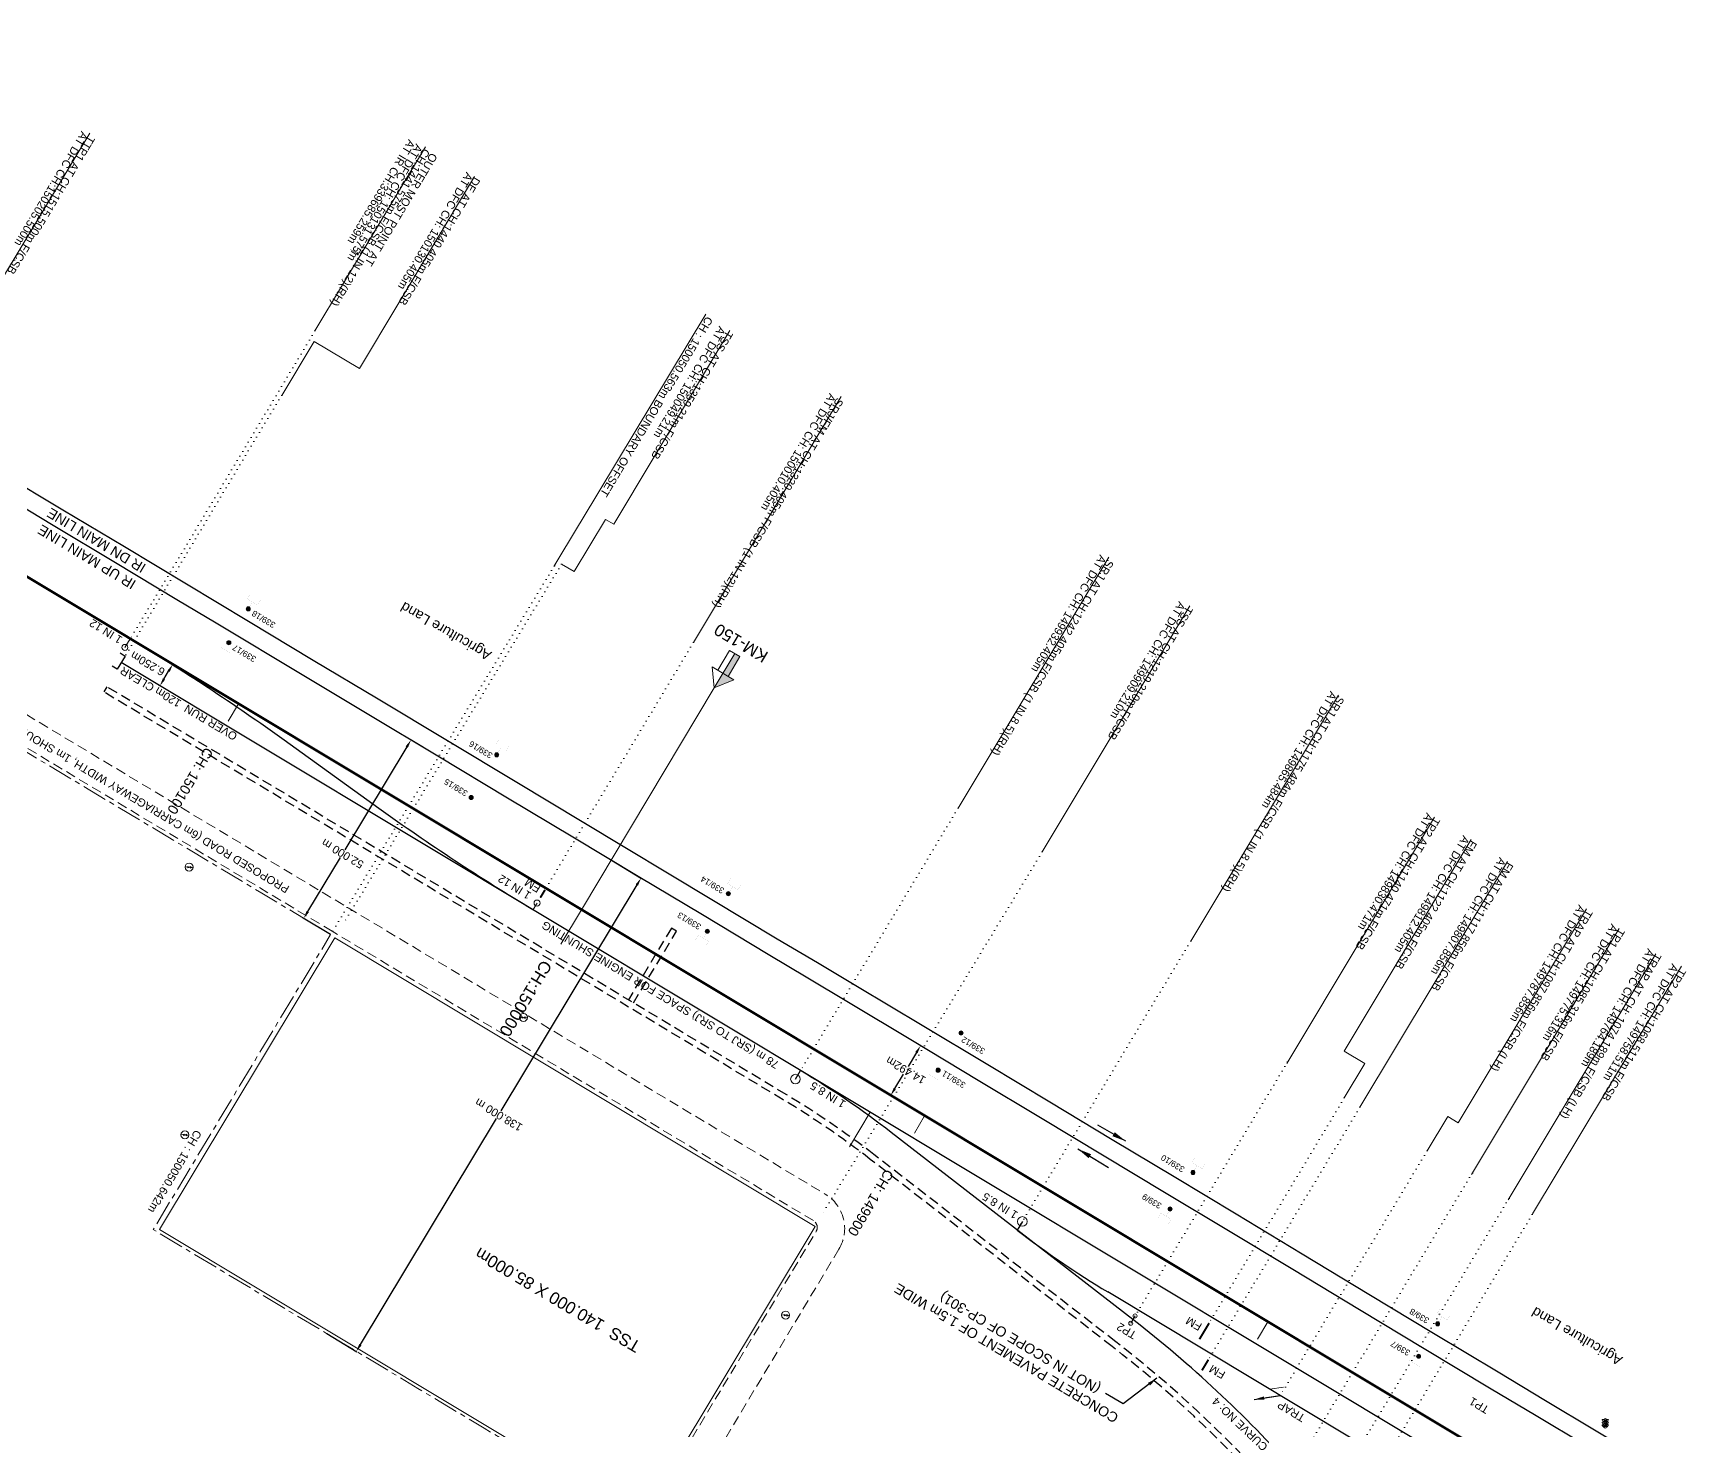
# Model space of a CAD drawing. Header units: metres. Extents: x 592467 to 614288, y 3398001 to 3402649.
# Drawn here: x 611530.8 to 611944.8, y 3401130.7 to 3401480 of the extents above; entities that cross this region are included whole.
import ezdxf
from ezdxf.enums import TextEntityAlignment as Align

# ---------------------------------------------------------------- set-up
doc = ezdxf.new("R2010")
doc.units = ezdxf.units.M
doc.header["$MEASUREMENT"] = 0
for name, pattern in [('CENTER', [2, 1.25, -0.25, 0.25, -0.25]), ('DASHED', [0.75, 0.5, -0.25]), ('DOT', [0.25, 0, -0.25])]:
    doc.linetypes.add(name, pattern=pattern)
doc.layers.get('0').update_dxf_attribs({"lineweight": 0})
doc.layers.get('Defpoints').update_dxf_attribs({"lineweight": 0})
for name, color, linetype, lineweight in [('Bounary Dim', 10, 'Continuous', 13), ('Cardinal_Leader', 10, 'Continuous', 0), ('DFCC BOUNDARY', 6, 'CENTER', 0), ('Electric Pole', 7, 'Continuous', 13), ('Existing IR Track', 143, 'Continuous', 0), ('flow direction', 7, 'Continuous', 0), ("NEW CHAWAPAIL STN. SRJ's", 10, 'Continuous', 0), ("NEW KHANNA CROSSING STN. SRJ's", 10, 'Continuous', 0), ('OHE MAST', 7, 'Continuous', 0), ('OHE MAST TEXT', 7, 'Continuous', 0), ('Proposed Chainage', 10, 'Continuous', 0), ('Proposed Curve_Details', 10, 'Continuous', 0), ('PROPOSED DFCC TRACK', 1, 'Continuous', 0), ('PROPOSED DRAIN CUM RETAINING WALL', 144, 'Continuous', 30), ('PROPOSED FEATURES', 1, 'Continuous', 0), ('PROPOSED GRADES IN PLAN', 10, 'Continuous', 0), ('Proposed TPTC Chainages', 10, 'Continuous', 0), ('Side Details', 7, 'Continuous', 13), ('Sign Board', 7, 'Continuous', 13)]:
    doc.layers.add(name, color=color, linetype=linetype, lineweight=lineweight)
doc.layers.add('IR PROPOSALS', color=190, linetype='Continuous')
doc.layers.add('NEW KHANNA LOOP LINES', color=1, linetype='Continuous')
doc.styles.add('ARIAL', font='arial.ttf')
doc.styles.get("Standard").update_dxf_attribs({"font": 'arial.ttf'})
doc.styles.add('Style-Arial', font='arial.ttf')
doc.dimstyles.new('DIM', dxfattribs={"dimtxt": 2.5, "dimasz": 2.5, "dimexe": 0.18, "dimexo": 0.0625, "dimgap": 0.09, "dimtad": 0, "dimtih": 1, "dimtoh": 1, "dimdec": 3, "dimzin": 0, "dimdsep": 46, "dimtxsty": 'Standard', "dimcen": 0.09, "dimaunit": 1, "dimadec": 5, "dimazin": 0, "dimtfac": 1, "dimtdec": 3, "dimtofl": 0, "dimtmove": 0, "dimatfit": 3, "dimfxl": 1, "dimtolj": 1, "dimtzin": 0, "dimarcsym": 0})
doc.dimstyles.new('ISO-25', dxfattribs={"dimtxt": 2.5, "dimasz": 2.5, "dimexe": 1.25, "dimexo": 0.625, "dimtad": 1, "dimtxsty": 'Standard', "dimcen": 2.5, "dimadec": 0, "dimazin": 0, "dimtfac": 1, "dimtmove": 0, "dimatfit": 3, "dimfxl": 1, "dimarcsym": 0})
doc.dimstyles.get("Standard").update_dxf_attribs({"dimtxt": 8, "dimasz": 0.18, "dimexe": 0.18, "dimexo": 0.0625, "dimgap": 0.09, "dimtad": 0, "dimtih": 1, "dimtoh": 1, "dimdec": 3, "dimzin": 0, "dimdsep": 46, "dimtxsty": 'Standard', "dimcen": 0.09, "dimadec": 0, "dimazin": 0, "dimtfac": 1, "dimtdec": 3, "dimtofl": 0, "dimtmove": 0, "dimatfit": 3, "dimfxl": 1, "dimtolj": 1, "dimtzin": 0, "dimarcsym": 0})

# ---------------------------------------------------------------- blocks, each defined once
blk = doc.blocks.new('*D297')
at = {"layer": 'Bounary Dim', "color": 0, "lineweight": -2, "transparency": 16777216}
for p, q in [((611752.52, 3401226.97), (611752.42, 3401227.03)), ((611751.54, 3401225.23), (611749.46, 3401221.76)), ((611746.14, 3401216.23), (611748.32, 3401219.86)), ((611745.06, 3401214.55), (611744.96, 3401214.61))]:
    blk.add_line(p, q, dxfattribs=at)
at = {"layer": 'Bounary Dim', "color": 0, "lineweight": 13, "transparency": 16777216}
for points in [[(611751.26, 3401225.4), (611751.83, 3401225.06), (611752.57, 3401226.94)], [(611745.86, 3401216.4), (611746.43, 3401216.06), (611745.11, 3401214.52)]]:
    blk.add_solid(points, dxfattribs=at)
at = {"layer": 'Defpoints', "color": 0, "lineweight": 13, "transparency": 16777216}
for p in [(611752.57, 3401226.94), (611752.57, 3401226.94), (611745.11, 3401214.52)]:
    blk.add_point(p, dxfattribs=at)
at = {"layer": 'Bounary Dim', "color": 0, "transparency": 16777216, "insert": (611748.89, 3401220.81), "char_height": 2, "attachment_point": 5, "rotation": 150}
blk.add_mtext('\\A1;14.492m', dxfattribs=at)
blk = doc.blocks.new('*D325')
at = {"layer": 'Bounary Dim', "color": 0, "lineweight": -2, "transparency": 16777216}
for p, q in [((611565.67, 3401322.25), (611565.57, 3401322.31)), ((611563.53, 3401318.57), (611564.69, 3401320.5)), ((611562.45, 3401316.89), (611562.35, 3401316.95))]:
    blk.add_line(p, q, dxfattribs=at)
at = {"layer": 'Bounary Dim', "color": 0, "lineweight": 13, "transparency": 16777216}
for points in [[(611564.41, 3401320.67), (611564.98, 3401320.33), (611565.72, 3401322.22)], [(611563.25, 3401318.74), (611563.82, 3401318.4), (611562.51, 3401316.86)]]:
    blk.add_solid(points, dxfattribs=at)
at = {"layer": 'Defpoints', "color": 0, "lineweight": 13, "transparency": 16777216}
for p in [(611565.72, 3401322.22), (611565.72, 3401322.22), (611562.51, 3401316.86)]:
    blk.add_point(p, dxfattribs=at)
at = {"layer": 'Bounary Dim', "color": 0, "transparency": 16777216, "insert": (611559.48, 3401322.42), "char_height": 2, "attachment_point": 5, "rotation": 150}
blk.add_mtext('\\A1;6.250m', dxfattribs=at)
blk = doc.blocks.new('EP')
at = {"extrusion": (0, 0, -1)}
blk.add_hatch(color=8, dxfattribs=at).paths.add_polyline_path([(-0.31, -0.24), (-0.94, -0.01), (-0.41, -0.1), (-0.43, 0.15), (0.21, -0.05), (0.21, 0.16), (0.93, -0.01), (0.31, 0.07), (0.31, -0.19), (-0.31, 0)])
at = {"color": 8}
for p, q in [((-0.93, -0.01), (-0.21, 0.16)), ((-0.31, 0.07), (-0.93, -0.01)), ((-0.31, -0.19), (-0.31, 0.07)), ((0.31, 0), (-0.31, -0.19)), ((-0.21, 0.16), (-0.21, -0.05)), ((-0.21, -0.05), (0.43, 0.15)), ((0.31, -0.24), (0.31, 0)), ((0.43, 0.15), (0.41, -0.1)), ((0.94, -0.01), (0.31, -0.24)), ((0.41, -0.1), (0.94, -0.01))]:
    blk.add_line(p, q, dxfattribs=at)
blk.add_circle((0, 0), 1, dxfattribs=at)
blk = doc.blocks.new('SIG')
for color, points in [(1, [(-0.22, 0.42, 0.180295), (-0.01, 0.33, -0.00255), (0.01, 0.33, -0.00255), (0.02, 0.33, 0.180295), (0.23, 0.42, -0.002654), (0.25, 0.44, 0.184495), (0.33, 0.65, 1.000001), (-0.32, 0.65, 0.184495), (-0.24, 0.44, -0.002654)]), (2, [(0.23, -0.23, -0.002654), (0.25, -0.21, 0.184495), (0.33, 0.01, 1.000001), (-0.32, 0.01, 0.184495), (-0.24, -0.21, -0.002654), (-0.22, -0.23, 0.180295), (-0.01, -0.32, -0.00255), (0.01, -0.32, -0.00255), (0.02, -0.32, 0.180295)]), (3, [(0.23, -0.88, -0.002654), (0.25, -0.86, 0.184495), (0.33, -0.64, 1.000001), (-0.32, -0.64, 0.184495), (-0.24, -0.86, -0.002654), (-0.22, -0.88, 0.395599)])]:
    blk.add_hatch(color=color).paths.add_polyline_path(points)
for p, q in [((-0.31, 0.98), (-0.32, -0.9)), ((0.33, -0.9), (0.32, 0.98))]:
    blk.add_line(p, q)
at = {"flags": 128}
for points in [[(-0.31, 0.98), (-0.81, 0.98, 0.198758), (-0.42, 0.41, 0.003814), (-0.31, 0.39)], [(-0.31, 0.33), (-0.81, 0.33, 0.198758), (-0.42, -0.23, 0.003727), (-0.32, -0.26)], [(0.32, 0.98), (0.82, 0.98, -0.198758), (0.44, 0.41, -0.003814), (0.32, 0.39)], [(0.32, 0.33), (0.82, 0.33, -0.198758), (0.44, -0.23, -0.003727), (0.33, -0.26)], [(-0.32, -0.32), (-0.81, -0.32, 0.198758), (-0.42, -0.88, 0.003639), (-0.32, -0.9)], [(0.33, -0.32), (0.82, -0.32, -0.198758), (0.44, -0.88, -0.003639), (0.33, -0.9)]]:
    blk.add_lwpolyline(points, format="xyb", dxfattribs=at)
for centre, radius, start, end in [((0.01, 0.91), 0.324, 12.4049, 167.5951), ((0.01, 0.81), 0.357, 27.7578, 152.2422), ((0.01, -0.9), 0.324, 181.4572, 358.5428)]:
    blk.add_arc(centre, radius, start, end)
blk = doc.blocks.new('OHE MAST')
at = {"layer": 'OHE MAST'}
h = blk.add_hatch(color=256, dxfattribs=at)
edge = h.paths.add_edge_path()
edge.add_arc((0, 0), 0.514, 0, 360)
at = {"layer": 'OHE MAST', "lineweight": 13, "const_width": 0.01, "flags": 128}
for points in [[(1.5, 3.5), (1.5, 2), (-1.5, 2), (-1.5, 3.5)], [(0, 2), (0, 0)]]:
    blk.add_lwpolyline(points, dxfattribs=at)
at = {"layer": 'OHE MAST'}
blk.add_circle((0, 0), 0.514, dxfattribs=at)
blk = doc.blocks.new('KM POST PLAN')
at = {"extrusion": (0, 0, -1)}
h = blk.add_hatch(color=256, dxfattribs=at)
h.paths.add_polyline_path([(0, -20), (0, -8.47), (3, -8.47), (3, -20)])
h.paths.add_polyline_path([(0, -8.47), (0, 0), (6.25, -8.47), (3, -8.47)], flags=16)
at = {"flags": 128}
for points in [[(0, 0), (-6.25, -8.47), (6.25, -8.47)], [(0, 0), (0, -20)], [(0, 0), (6.25, -8.47)], [(3, -8.47), (3, -20), (-3, -20), (-3, -8.47)]]:
    blk.add_lwpolyline(points, dxfattribs=at)
at = {"style": 'Style-Arial'}
blk.add_attdef('KM-POST', text='', height=6, dxfattribs=at).set_placement((0, -26, -263.95), align=Align.MIDDLE_CENTER)
blk = doc.blocks.new('*D342')
at = {"layer": 'Defpoints', "color": 0, "linetype": 'ByBlock', "lineweight": 13, "ltscale": 5, "transparency": 16777216}
for p in [(611625.25, 3401303.32), (611631.98, 3401299.27), (611605.18, 3401254.71)]:
    blk.add_point(p, dxfattribs=at)
at = {"layer": 'DFCC BOUNDARY', "color": 0, "linetype": 'ByBlock', "lineweight": -2, "ltscale": 5, "transparency": 16777216}
for p, q in [((611624.22, 3401301.61), (611608.75, 3401275.89)), ((611631.93, 3401299.31), (611625.09, 3401303.42)), ((611599.48, 3401260.48), (611607.61, 3401273.99)), ((611605.13, 3401254.74), (611598.29, 3401258.85))]:
    blk.add_line(p, q, dxfattribs=at)
at = {"layer": 'DFCC BOUNDARY', "color": 0, "linetype": 'ByBlock', "lineweight": 13, "ltscale": 5, "transparency": 16777216}
for points in [[(611623.93, 3401301.78), (611624.5, 3401301.44), (611625.25, 3401303.32)], [(611599.19, 3401260.65), (611599.76, 3401260.3), (611598.45, 3401258.76)]]:
    blk.add_solid(points, dxfattribs=at)
at = {"layer": 'DFCC BOUNDARY', "color": 0, "linetype": 'ByBlock', "ltscale": 5, "transparency": 16777216, "insert": (611608.18, 3401274.94), "char_height": 2, "attachment_point": 5, "rotation": 149}
blk.add_mtext('\\A1;52.000 m', dxfattribs=at)
blk = doc.blocks.new('*D343')
at = {"layer": 'Defpoints', "color": 0, "linetype": 'ByBlock', "lineweight": 13, "ltscale": 5}
for p in [(611675.28, 3401273.3), (611682.73, 3401268.82), (611604.16, 3401155.04)]:
    blk.add_point(p, dxfattribs=at)
at = {"layer": 'DFCC BOUNDARY', "color": 0, "linetype": 'ByBlock', "lineweight": -2, "ltscale": 5, "transparency": 16777216}
for p, q in [((611675.34, 3401273.27), (611682.88, 3401268.73)), ((611681.7, 3401267.11), (611647.74, 3401210.65)), ((611612.63, 3401152.28), (611646.59, 3401208.74)), ((611604.21, 3401155.01), (611611.76, 3401150.47))]:
    blk.add_line(p, q, dxfattribs=at)
at = {"layer": 'DFCC BOUNDARY', "color": 0, "linetype": 'ByBlock', "lineweight": 13, "ltscale": 5, "transparency": 16777216}
for points in [[(611681.41, 3401267.28), (611681.98, 3401266.94), (611682.73, 3401268.82)], [(611612.35, 3401152.45), (611612.92, 3401152.1), (611611.6, 3401150.56)]]:
    blk.add_solid(points, dxfattribs=at)
at = {"layer": 'DFCC BOUNDARY', "color": 0, "linetype": 'ByBlock', "ltscale": 5, "transparency": 16777216, "insert": (611647.17, 3401209.69), "char_height": 2, "attachment_point": 5, "rotation": 149}
blk.add_mtext('\\A1;138.000 m', dxfattribs=at)
blk = doc.blocks.new('TRAP')
at = {"linetype": 'Continuous', "lineweight": 13, "flags": 128}
for points in [[(-1.29, 0.77), (-0.15, -2.47)], [(1.29, -0.77), (0.15, 2.47)]]:
    blk.add_lwpolyline(points, dxfattribs=at)

msp = doc.modelspace()

# ---------------------------------------------------------------- linework, layer by layer
at = {"color": 6, "lineweight": 13}
msp.add_line((611739.9863, 3401210.3046), (611734.7965, 3401201.6602), dxfattribs=at)
at = {"layer": 'Bounary Dim', "color": 1}
for p, q in [((611562.4296, 3401181.0207), (611606.2391, 3401253.8612)), ((611726.2686, 3401181.7993), (611606.2392, 3401253.8611)), ((611682.4592, 3401108.9588), (611562.4296, 3401181.0207)), ((611682.4592, 3401108.9588), (611726.2686, 3401181.7993))]:
    msp.add_line(p, q, dxfattribs=at)
at = {"layer": 'Bounary Dim', "lineweight": 60, "flags": 128}
msp.add_lwpolyline([(613958.1459, 3399885.8837), (611491.7053, 3401366.6543)], dxfattribs=at)
at = {"layer": 'Cardinal_Leader', "color": 190, "linetype": 'Continuous', "lineweight": 13}
msp.add_line((611806.1655, 3401159.4299), (611805.105, 3401157.593), dxfattribs=at)
for centre in [(611805.105, 3401157.593), (611806.1655, 3401159.4299)]:
    msp.add_circle(centre, 0.5, dxfattribs=at)
at = {"layer": 'DFCC BOUNDARY', "lineweight": 20, "ltscale": 5, "flags": 128}
msp.add_lwpolyline([(614041.5691, 3399808.0569), (614024.8946, 3399818.0451), (614015.7799, 3399823.4801), (613999.6668, 3399833.1472), (613984.2678, 3399842.3864), (613970.3399, 3399850.7392), (613956.28, 3399859.171), (613935.3694, 3399871.6997), (613914.0452, 3399884.4761), (613893.0192, 3399897.0501), (613871.8449, 3399909.7128), (613852.9598, 3399921.0218), (613833.556, 3399932.6415), (613813.9647, 3399944.3899), (613794.3788, 3399956.135), (613785.1827, 3399961.7215), (613766.9214, 3399972.6596), (613749.4195, 3399983.1428), (613728.9884, 3399995.4118), (613708.8827, 3400007.4858), (613694.3209, 3400016.4815), (613683.438, 3400022.9821), (613672.6694, 3400029.4145), (613655.9148, 3400039.4557), (613639.4636, 3400049.3149), (613623.1362, 3400059.0655), (613588.5555, 3400079.7543), (613570.3464, 3400090.6659), (613554.0406, 3400100.4359), (613537.9106, 3400110.1005), (613520.0636, 3400120.785), (613502.2625, 3400131.4419), (613494.8716, 3400135.8611), (613466.5822, 3400152.7759), (613449.3813, 3400163.1052), (613431.0466, 3400174.1154), (613415.8091, 3400183.244), (613399.1734, 3400193.2103), (613383.5507, 3400202.5609), (613368.0053, 3400211.8654), (613352.5934, 3400221.0969), (613321.617, 3400239.6514), (613288.0469, 3400259.7596), (613270.2946, 3400270.393), (613254.1066, 3400280.089), (613238.1295, 3400289.6587), (613220.6946, 3400300.1098), (613210.4076, 3400306.2763), (613210.9259, 3400307.1316), (613203.8422, 3400311.378), (613186.2102, 3400318.9888), (613155.1926, 3400337.6881), (613137.3264, 3400348.5159), (613123.1418, 3400357.4299), (613105.704, 3400368.3883), (613086.8393, 3400380.2435), (613072.3406, 3400389.2714), (613055.8254, 3400400.104), (613038.8743, 3400410.2624), (613026.0988, 3400414.4165), (613004.7908, 3400427.2079), (612988.0081, 3400437.2869), (612971.3835, 3400447.2493), (612958.5974, 3400454.9449), (612945.9381, 3400462.5143), (612929.2164, 3400472.5718), (612912.6216, 3400482.5165), (612902.7099, 3400488.4647), (612893.0147, 3400494.2995), (612875.0057, 3400505.0999), (612865.0899, 3400511.4414), (612841.5948, 3400525.9252), (612830.0651, 3400532.7028), (612779.4796, 3400452.2186), (612773.9701, 3400455.5252), (612761.8932, 3400462.7733), (612747.9498, 3400471.1418), (612731.5019, 3400481.0133), (612715.5245, 3400490.6024), (612697.5875, 3400501.4772), (612679.2885, 3400512.2621), (612663.9096, 3400521.4727), (612649.2767, 3400530.2632), (612633.5761, 3400539.6862), (612617.7078, 3400549.309), (612600.7881, 3400559.4637), (612583.9185, 3400569.5883), (612567.431, 3400579.4836), (612552.0072, 3400588.7405), (612535.1641, 3400598.8492), (612518.2418, 3400609.0054), (612501.1244, 3400619.2788), (612487.8954, 3400627.2184), (612467.8407, 3400639.2457), (612448.7592, 3400650.7068), (612432.9012, 3400660.2242), (612414.6558, 3400671.1746), (612397.7772, 3400681.3046), (612383.2243, 3400690.0388), (612378.1953, 3400693.057), (612346.1557, 3400712.2862), (612330.8218, 3400721.4892), (612315.6708, 3400730.5824), (612298.1544, 3400740.0639), (612282.015, 3400749.6299), (612264.387, 3400760.0783), (612247.3663, 3400770.1667), (612227.7762, 3400781.7781), (612208.2413, 3400792.3151), (612191.4432, 3400803.3132), (612174.6771, 3400813.2508), (612157.5822, 3400822.6823), (612142.0972, 3400832.5613), (612125.0532, 3400842.6636), (612107.6902, 3400852.9549), (612088.8382, 3400863.9013), (612070.6441, 3400874.8344), (612054.2742, 3400884.6936), (612038.4001, 3400894.2542), (612021.4289, 3400904.3691), (612003.7582, 3400914.901), (611987.1221, 3400924.9648), (611971.1468, 3400934.6289), (611954.7697, 3400944.4222), (611937.9127, 3400954.5025), (611922.6068, 3400963.7236), (611907.8037, 3400972.6418), (611892.7602, 3400981.6468), (611877.6876, 3400990.6692), (611862.1214, 3401000.0476), (611847.6422, 3401008.7711), (611835.6161, 3401015.9539), (611823.7539, 3401023.0384), (611807.2378, 3401032.978), (611790.9759, 3401042.7646), (611774.2607, 3401052.856), (611757.8836, 3401062.7432), (611742.4536, 3401072.0167), (611727.3475, 3401081.0955), (611711.4069, 3401090.6799), (611695.8881, 3401100.0106), (611679.5475, 3401109.8232), (611663.6992, 3401119.3333), (611653.6284, 3401125.3547), (611643.529, 3401131.3933), (611626.9857, 3401141.336), (611611.0368, 3401150.9215), (611594.7626, 3401160.6656), (611578.3725, 3401170.4792), (611560.8544, 3401181.0153), (611605.1795, 3401254.7126), (611605.1793, 3401254.7127), (611587.9728, 3401265.0616), (611571.747, 3401274.7868), (611549.8857, 3401287.8868), (611540.0137, 3401293.8124), (611524.671, 3401303.0218), (611509.1876, 3401312.2845), (611493.9735, 3401321.386), (611477.4397, 3401331.3464), (611461.2473, 3401341.1011), (611444.6578, 3401351.0735), (611428.129, 3401361.0095), (611411.1671, 3401371.1714), (611394.2008, 3401381.3359), (611377.9093, 3401391.1332), (611361.8998, 3401400.7609), (611345.3726, 3401410.7086), (611329.2809, 3401420.3941), (611314.2811, 3401429.3997), (611265.4291, 3401454.6678), (611276.9146, 3401476.8733), (611278.5099, 3401479.9575)], dxfattribs=at)
at = {"layer": 'Existing IR Track', "color": 0, "lineweight": 30, "flags": 128}
for points in [[(611935.6943, 3401122.0698), (611920.9525, 3401130.9207), (611908.7327, 3401138.2409), (611896.9063, 3401145.3362), (611880.7615, 3401155.0489), (611864.5614, 3401164.7949), (611847.97, 3401174.8579), (611831.4214, 3401184.895), (611815.9368, 3401194.179), (611800.4914, 3401203.4396), (611784.9115, 3401212.8211), (611769.3855, 3401222.1701), (611752.9696, 3401231.9848), (611736.8375, 3401241.6227), (611726.8091, 3401247.6167), (611716.7817, 3401253.6102), (611700.4329, 3401263.4362), (611668.0254, 3401282.903), (611651.6929, 3401292.7077), (611634.362, 3401303.1288), (611617.0844, 3401313.5179), (611600.8489, 3401323.224), (611584.6603, 3401332.9022), (611569.1482, 3401342.2363), (611553.6344, 3401351.5715), (611538.2834, 3401360.7899), (611523.0301, 3401369.9496)], [(611918.6317, 3401127.112), (611906.3782, 3401134.4306), (611894.7127, 3401141.3976), (611878.3957, 3401151.2173), (611862.2169, 3401160.9541), (611845.5841, 3401170.9956), (611829.0891, 3401180.954), (611813.5411, 3401190.2984), (611798.435, 3401199.3772), (611782.5168, 3401208.9482), (611766.9979, 3401218.279), (611750.5914, 3401228.1311), (611734.6118, 3401237.7201), (611724.4462, 3401243.7981), (611714.4826, 3401249.7555), (611698.0744, 3401259.617), (611682.0267, 3401269.2619), (611665.654, 3401279.065), (611649.3812, 3401288.8083), (611631.9804, 3401299.2739), (611614.7399, 3401309.6432), (611598.4801, 3401319.3888), (611576.6143, 3401332.4915), (611566.7756, 3401338.3972), (611551.3998, 3401347.6265), (611535.8833, 3401356.9089), (611520.738, 3401365.9693)]]:
    msp.add_lwpolyline(points, dxfattribs=at)
at = {"layer": 'IR PROPOSALS', "lineweight": 30}
msp.add_line((612730.552, 3400606.3577), (611799.3492, 3401165.4215), dxfattribs=at)
at = {"layer": 'IR PROPOSALS', "linetype": 'Continuous', "lineweight": 30, "flags": 128}
for points in [[(611721.3145, 3401218.5986), (611722.6013, 3401220.742)], [(611778.0159, 3401183.0306), (611776.7291, 3401180.8872)]]:
    msp.add_lwpolyline(points, dxfattribs=at)
at = {"layer": 'IR PROPOSALS', "lineweight": 30}
msp.add_lwpolyline([(611851.5702, 3401114.5942), (611845.9098, 3401120.942, 0.04599484), (611805.6352, 3401158.5115), (611745.2272, 3401205.2723, 0.02952039), (611722.6013, 3401220.742)], format="xyb", dxfattribs=at)
at = {"layer": 'IR PROPOSALS', "color": 1, "linetype": 'Continuous', "lineweight": 30, "const_width": 0.5, "flags": 128}
msp.add_lwpolyline([(611824.67, 3401157.6194), (611822.26, 3401153.6051)], dxfattribs=at)
at = {"layer": 'IR PROPOSALS', "linetype": 'Continuous', "lineweight": 30, "const_width": 0.5, "flags": 128}
msp.add_lwpolyline([(611824.4931, 3401148.4872), (611822.9, 3401145.8336)], dxfattribs=at)
at = {"layer": 'IR PROPOSALS', "linetype": 'Continuous', "lineweight": 13}
for centre in [(611721.3145, 3401218.5986), (611778.0159, 3401183.0306)]:
    msp.add_circle(centre, 1.2, dxfattribs=at)
at = {"layer": 'IR PROPOSALS', "lineweight": 30}
msp.add_arc((611918.8997, 3401364.5505), 232.26, 232.257155, 239.020766, dxfattribs=at)
at = {"layer": "NEW CHAWAPAIL STN. SRJ's", "linetype": 'DOT', "lineweight": 18, "ltscale": 5, "flags": 128}
for points in [[(611601.2482, 3401405.5535), (611555.1083, 3401328.5892)], [(611592.9466, 3401389.4528), (611552.8452, 3401322.658)], [(611592.9466, 3401389.4528), (611552.8452, 3401322.658)], [(611662.9037, 3401347.2861), (611608.3911, 3401257.4454)], [(611695.8291, 3401327.6856), (611657.1387, 3401263.2411)], [(611782.9691, 3401275.3695), (611728.31, 3401185.3208)]]:
    msp.add_lwpolyline(points, dxfattribs=at)
at = {"layer": "NEW CHAWAPAIL STN. SRJ's", "color": 6, "linetype": 'DOT', "lineweight": 18, "ltscale": 5, "flags": 128}
msp.add_lwpolyline([(611661.0929, 3401346.8652), (611605.1793, 3401254.7127)], dxfattribs=at)
at = {"layer": "NEW CHAWAPAIL STN. SRJ's", "color": 190, "linetype": 'DOT', "lineweight": 18, "ltscale": 5, "flags": 128}
for points in [[(611761.9622, 3401286.3034), (611722.6039, 3401220.7404)], [(611820.0777, 3401253.0907), (611776.7291, 3401180.8872)], [(611844.2848, 3401222.886), (611805.6353, 3401158.5114)], [(611862.3599, 3401211.5599), (611824.4931, 3401148.4872)], [(611879.166, 3401200.6975), (611842.4516, 3401139.5442)], [(611890.4537, 3401195.1344), (611845.9098, 3401120.942)], [(611899.6317, 3401188.805), (611853.6886, 3401112.2819)], [(611905.4383, 3401184.7865), (611858.6013, 3401106.7725)]]:
    msp.add_lwpolyline(points, dxfattribs=at)
at = {"layer": "NEW CHAWAPAIL STN. SRJ's", "color": 1, "linetype": 'DOT', "lineweight": 18, "ltscale": 5, "flags": 128}
msp.add_lwpolyline([(611858.4599, 3401213.9013), (611824.67, 3401157.6194)], dxfattribs=at)
at = {"layer": "NEW KHANNA CROSSING STN. SRJ's", "color": 10, "linetype": 'Continuous', "lineweight": 18, "flags": 128}
for points in [[(611628.8527, 3401451.5327), (611601.2482, 3401405.5535)], [(611704.9493, 3401405.6799), (611675.9071, 3401357.2482), (611673.8797, 3401358.4654), (611666.0382, 3401345.4042)], [(611732.7382, 3401389.1631), (611695.8291, 3401327.6856)], [(611666.0382, 3401345.4042), (611662.9037, 3401347.2861)], [(611819.8459, 3401336.8665), (611782.9691, 3401275.3695)], [(611553.7723, 3401326.4753), (611555.0591, 3401328.6187)], [(611656.7527, 3401262.5981), (611655.7752, 3401260.9699)]]:
    msp.add_lwpolyline(points, dxfattribs=at)
at = {"layer": "NEW KHANNA CROSSING STN. SRJ's", "color": 10, "linetype": 'Continuous', "lineweight": 18}
msp.add_lwpolyline([(611641.1461, 3401444.1053), (611612.3764, 3401396.1451), (611601.0477, 3401402.9464), (611592.9466, 3401389.4528)], dxfattribs=at)
at = {"layer": "NEW KHANNA CROSSING STN. SRJ's", "color": 6, "linetype": 'Continuous', "lineweight": 18}
msp.add_lwpolyline([(611698.9309, 3401409.777), (611667.8089, 3401358.0406), (611667.1499, 3401356.9541), (611660.9732, 3401346.6659)], dxfattribs=at)
at = {"layer": "NEW KHANNA CROSSING STN. SRJ's", "color": 190, "linetype": 'Continuous', "lineweight": 18, "flags": 128}
for points in [[(611799.6118, 3401349.0144), (611761.9622, 3401286.3034)], [(611856.9869, 3401314.5683), (611820.0777, 3401253.0907)], [(611844.0746, 3401222.5378), (611880.9837, 3401284.0154)], [(611899.2543, 3401273.013), (611862.3715, 3401211.5791)], [(611918.9876, 3401261.1658), (611886.897, 3401207.7142), (611884.3109, 3401209.267), (611879.166, 3401200.6975)], [(611890.2435, 3401194.7862), (611927.1526, 3401256.2638)], [(611899.4215, 3401188.4568), (611936.3306, 3401249.9344)], [(611942.6833, 3401246.8597), (611905.5049, 3401184.8975)]]:
    msp.add_lwpolyline(points, dxfattribs=at)
at = {"layer": "NEW KHANNA CROSSING STN. SRJ's", "color": 1, "linetype": 'Continuous', "lineweight": 18, "flags": 128}
msp.add_lwpolyline([(611890.1464, 3401278.4812), (611858.3967, 3401225.5975), (611863.6047, 3401222.4708), (611858.4599, 3401213.9013)], dxfattribs=at)
at = {"layer": "NEW KHANNA CROSSING STN. SRJ's", "color": 10, "linetype": 'Continuous', "lineweight": 18, "const_width": 0.5, "flags": 128}
msp.add_lwpolyline([(611658.7454, 3401265.8957), (611657.572, 3401263.9412)], dxfattribs=at)
at = {"layer": "NEW KHANNA CROSSING STN. SRJ's", "color": 10, "linetype": 'Continuous', "lineweight": 20}
for centre in [(611553.7704, 3401326.4765), (611656.7527, 3401262.5981)]:
    msp.add_circle(centre, 0.75, dxfattribs=at)
at = {"layer": 'NEW KHANNA LOOP LINES', "linetype": 'Continuous', "lineweight": 30, "flags": 128}
msp.add_lwpolyline([(611655.7277, 3401260.8908, -0.02078913), (611617.1973, 3401286.2593), (611593.5875, 3401303.2514, 0.02078909), (611555.0572, 3401328.6199)], format="xyb", dxfattribs=at)
for points in [[(611552.5505, 3401325.0814), (611553.8366, 3401324.3093), (611551.8538, 3401321.0068), (611550.5678, 3401321.7789)], [(611841.3289, 3401149.4618), (611552.8452, 3401322.658)], [(612760.6953, 3400597.5042), (611841.3289, 3401149.4618)]]:
    msp.add_lwpolyline(points, dxfattribs=at)
at = {"layer": 'NEW KHANNA LOOP LINES', "linetype": 'Continuous', "lineweight": 25, "flags": 128}
msp.add_lwpolyline([(611844.546, 3401154.8202), (611571.9074, 3401318.5036)], dxfattribs=at)
at = {"layer": 'Proposed Chainage', "lineweight": 0}
msp.add_lwpolyline([(611701.0366, 3401316.3764), (611667.8655, 3401260.8934)], dxfattribs=at)
at = {"layer": 'Proposed Chainage', "linetype": 'Continuous', "lineweight": 0, "flags": 128}
for points in [[(611579.5565, 3401308.0794), (611582.1301, 3401312.3662)], [(611662.7183, 3401252.3199), (611667.8655, 3401260.8934)], [(611751.0273, 3401205.1339), (611753.6009, 3401209.4207)], [(611836.7627, 3401153.6612), (611839.3363, 3401157.948)]]:
    msp.add_lwpolyline(points, dxfattribs=at)
at = {"layer": 'PROPOSED DFCC TRACK', "color": 5, "linetype": 'DASHED', "lineweight": 25, "ltscale": 5}
msp.add_line((611549.2421, 3401316.6565), (611548.47, 3401315.3705), dxfattribs=at)
for points in [[(611930.5552, 3401037.8343), (611923.5962, 3401042.0123, -0.07561791), (611852.1354, 3401101.1886), (611847.2226, 3401106.698), (611839.5657, 3401115.2849, 0.04599484), (611800.4322, 3401151.7899), (611740.0242, 3401198.5508, 0.02952039), (611718.2261, 3401213.4545), (611548.47, 3401315.3705)], [(611931.3262, 3401039.121), (611924.3683, 3401043.2983, -0.07561791), (611853.2549, 3401102.1869), (611848.3422, 3401107.6963), (611840.6852, 3401116.2832, 0.04599484), (611801.3504, 3401152.9761), (611740.9423, 3401199.7369, 0.02952039), (611718.9982, 3401214.7405), (611549.2421, 3401316.6565)]]:
    msp.add_lwpolyline(points, format="xyb", dxfattribs=at)
msp.add_lwpolyline([(611680.8535, 3401237.6413), (611691.6041, 3401255.548), (611690.3181, 3401256.32), (611679.5675, 3401238.4134)], dxfattribs=at)
at = {"layer": 'PROPOSED FEATURES', "color": 5, "linetype": 'DASHED', "lineweight": 18, "ltscale": 5}
for p, q in [((611725.7943, 3401183.238), (611605.5965, 3401255.529)), ((611685.8139, 3401112.8834), (611726.4774, 3401180.4933)), ((611732.1946, 3401176.1276), (611698.3583, 3401119.7682))]:
    msp.add_line(p, q, dxfattribs=at)
for points in [[(611281.5909, 3401458.3063), (611728.7686, 3401189.8482)], [(611605.5965, 3401255.529), (611314.7271, 3401430.1987), (611271.1027, 3401452.7629)]]:
    msp.add_lwpolyline(points, dxfattribs=at)
for centre, radius, start, end in [((611723.6211, 3401181.2749), 10, 329.020766, 59.021975), ((611724.7636, 3401181.5241), 2, 328.97545, 58.9759)]:
    msp.add_arc(centre, radius, start, end, dxfattribs=at)
at = {"layer": 'Proposed TPTC Chainages', "color": 10, "lineweight": 18}
msp.add_lwpolyline([(611518.9552, 3401411.7907), (611545.0278, 3401454.9772)], dxfattribs=at)

# ---------------------------------------------------------------- block references
at = {"layer": 'Electric Pole'}
for p, xscale, yscale, zscale in [((611569.8222, 3401271.5662), 0.9997078270183114, 0.9997078270183114, 0.9997078270183114), ((611653.366, 3401233.9985), 0.9997078270183114, 0.9997078270183114, 0.9997078270183114), ((611568.758, 3401204.6772), 0.9997078270183114, 0.9997078270183114, 0.9997078270183114), ((611718.8595, 3401159.6285), 0.9997078270984129, 0.9997078270984129, 0.9997078270984129)]:
    msp.add_blockref('EP', p, dxfattribs=dict(at, xscale=xscale, yscale=yscale, zscale=zscale))
at = {"layer": 'IR PROPOSALS', "xscale": -1, "rotation": 118.1584409814837}
msp.add_blockref('TRAP', (611841.1656, 3401140.3163), dxfattribs=at)
at = {"layer": 'OHE MAST'}
for p, rotation in [((611584.5954, 3401336.0983), 329.0208306527206), ((611579.744, 3401327.6299), 149.0208306527207), ((611646.6783, 3401299.6334), 329.0208306527206), ((611640.2959, 3401288.9577), 149.0208306527207), ((611704.5381, 3401264.9444), 329.0208306527206), ((611699.2992, 3401255.5468), 149.0208306527207), ((611762.7028, 3401230.1375), 329.0208306527206), ((611756.9645, 3401220.8255), 149.0208306527207), ((611820.6352, 3401195.2733), 329.0208306527206), ((611814.9265, 3401186.1508), 149.0208306527207), ((611881.7665, 3401157.4566), 329.0208306527206), ((611877.0224, 3401149.347), 149.0208306527207)]:
    msp.add_blockref('OHE MAST', p, dxfattribs=dict(at, rotation=rotation))
at = {"layer": 'Proposed Chainage', "lineweight": 0}
ref = msp.add_blockref('KM POST PLAN', (611701.0366, 3401316.3764), dxfattribs=dict(at, xscale=0.4999999999999995, yscale=0.4999999999999995, zscale=0.4999999999999995, rotation=149.1235960363801))
ref.add_attrib('KM-POST', 'KM-150', dxfattribs={"layer": '0', "color": 10, "height": 3, "rotation": 149.123596, "style": 'Style-Arial'}).set_placement((611707.7081, 3401327.534, -131.9737), align=Align.MIDDLE_CENTER)
at = {"layer": 'Sign Board', "xscale": 0.9997078270984129, "yscale": 0.9997078270984129, "zscale": 0.9997078270984129}
msp.add_blockref('SIG', (611923.6585, 3401132.5761), dxfattribs=at)

# ---------------------------------------------------------------- texts
at = {"layer": 'DFCC BOUNDARY', "linetype": 'Continuous', "ltscale": 5, "style": 'ARIAL'}
msp.add_text('CH : 150050.642m', height=2, rotation=239.399042, dxfattribs=at).set_placement((611571.3409, 3401206.1143))
at = {"layer": 'Existing IR Track', "color": 7, "lineweight": 0, "style": 'ARIAL'}
for s, p in [('IR DN MAIN LINE', (611534.6695, 3401360.3944)), ('IR UP MAIN LINE', (611532.3533, 3401356.2122))]:
    msp.add_text(s, height=2.5, rotation=149, dxfattribs=at).set_placement(p, align=Align.MIDDLE_RIGHT)
at = {"layer": 'IR PROPOSALS', "style": 'ARIAL'}
for s, p in [('TP2', (611806.7689, 3401155.2199)), ('TRAP ', (611848.9186, 3401134.5189))]:
    msp.add_text(s, height=2, rotation=149.137675, dxfattribs=at).set_placement(p)
at = {"layer": 'IR PROPOSALS', "linetype": 'Continuous', "lineweight": 13, "char_height": 2, "line_spacing_factor": 0.60036, "style": 'ARIAL'}
for s, insert, attachment_point, rotation in [('1 IN 8.5', (611733.5739, 3401212.0687), 4, 148), ('1 IN 8.5', (611776.591, 3401184.3684), 4, 148), ('FM', (611824.9475, 3401146.4509), 6, 150.041533)]:
    msp.add_mtext(s, dxfattribs=dict(at, insert=insert, attachment_point=attachment_point, rotation=rotation))
at = {"layer": 'IR PROPOSALS', "color": 1, "linetype": 'Continuous', "lineweight": 13, "insert": (611819.1026, 3401158.4817), "char_height": 2, "attachment_point": 6, "rotation": 150.041533, "line_spacing_factor": 0.60036, "style": 'ARIAL'}
msp.add_mtext('FM', dxfattribs=at)
at = {"layer": "NEW KHANNA CROSSING STN. SRJ's", "linetype": 'Continuous', "lineweight": 13, "char_height": 2, "attachment_point": 4, "rotation": 239.020762, "line_spacing_factor": 0.648, "style": 'Style-Arial'}
for s, insert, width in [('OUTER MOST POINT AT\\PCH:1441.575m F/CSB (1 IN 12)(RH)\\PAT DFC CH: 150131.575\u202cm {\\C10;\\P\\C7;AT IR CH:339685.259m}', (611628.3085, 3401451.3878), 50.237592), ('DE AT CH:1440.405m F/CSB\\PAT DFC CH: 150130.405m ', (611640.8911, 3401444.3052), 46.064574), ('CH : 150050.563m BOUNDARY OFFSET ', (611699.9382, 3401408.8552), 67.776563), ('TSS AT CH:1359.21m F/CSB\\PAT DFC CH: 150049.21m\\P ', (611703.0956, 3401406.4079), 61.428479), ('SRJ/FM AT CH:1320.405m F/CSB (1 IN 12)(RH)\\PAT DFC CH: 150010.405m\\P ', (611730.702, 3401389.6149), 61.428479), ('TSS AT CH:1219.210m F/CSB\\PAT DFC CH: 149909.210m\\P ', (611817.9922, 3401337.5945), 61.428479), ('FM AT CH:1122.405m F/CSB \\PAT DFC CH: 149812.405m ', (611889.9291, 3401278.5762), 46.031139)]:
    msp.add_mtext(s, dxfattribs=dict(at, insert=insert, width=width))
at = {"layer": "NEW KHANNA CROSSING STN. SRJ's", "color": 190, "linetype": 'Continuous', "lineweight": 13, "char_height": 2, "attachment_point": 4, "rotation": 239.020762, "line_spacing_factor": 0.648, "style": 'Style-Arial'}
for s, insert, width in [('SRJ AT CH:1242.405m F/CSB (1 IN 8.5)(RH)\\PAT DFC CH: 149932.405m ', (611799.1823, 3401348.7075), 63.830321), ('SRJ AT CH:1175.484m F/CSB (1 IN 8.5)(RH)\\PAT DFC CH: 149865.484m ', (611856.7795, 3401314.6316), 63.830321), ('FM AT CH:1117.856m F/CSB \\PAT DFC CH: 149807.856m ', (611899.0371, 3401273.1081), 46.031139), ('TRAP AT CH:1097.856m F/CSB (LH) \\PAT DFC CH: 149787.856m ', (611918.8256, 3401261.2631), 50.736947), ('TP2 AT CH:1068.511m F/CSB\\PAT DFC CH: 149758.511m ', (611942.132, 3401246.5428), 46.031139)]:
    msp.add_mtext(s, dxfattribs=dict(at, insert=insert, width=width))
at = {"layer": "NEW KHANNA CROSSING STN. SRJ's", "linetype": 'Continuous', "lineweight": 13, "char_height": 2, "attachment_point": 4, "line_spacing_factor": 0.60036, "style": 'Style-Arial'}
for s, insert, rotation in [('1 IN 12', (611552.8266, 3401328.0745), 148), ('1 IN 12', (611654.944, 3401264.1937), 148), ('FM', (611657.3496, 3401265.8977), 148), ('\\A1;{\\C10;78 m (SRJ TO SRJ) SPACE FOR ENGINE SHUNTING}', (611717.0555, 3401222.1742), 148.884816)]:
    msp.add_mtext(s, dxfattribs=dict(at, insert=insert, rotation=rotation))
at = {"layer": 'NEW KHANNA LOOP LINES', "color": 5, "linetype": 'Continuous', "lineweight": 13, "style": 'ARIAL'}
for s, p in [('CONCRETE PAVEMENT OF 1.5m WIDE', (611774.0051, 3401150.1146)), ('(NOT IN SCOPE OF CP-301)', (611777.426, 3401152.7149))]:
    msp.add_text(s, height=2.5, rotation=149.156005, dxfattribs=at).set_placement(p, align=Align.MIDDLE_CENTER)
at = {"layer": 'NEW KHANNA LOOP LINES', "linetype": 'Continuous', "lineweight": 0, "style": 'ARIAL'}
msp.add_text('TP1', height=2, rotation=149.137675, dxfattribs=at).set_placement((611894.8584, 3401136.5863))
at = {"layer": 'NEW KHANNA LOOP LINES', "linetype": 'Continuous', "lineweight": 13, "insert": (611583.2862, 3401302.9348), "char_height": 2, "width": 39.954132, "attachment_point": 4, "rotation": 149.405887, "line_spacing_factor": 0.60036, "style": 'Style-Arial'}
msp.add_mtext('\\pi-6,l8,t8;OVER RUN  120m CLEAR', dxfattribs=at)
at = {"layer": 'OHE MAST TEXT', "style": 'ARIAL'}
for s, p in [('339/18', (611591.5637, 3401332.5028)), ('339/17', (611586.7195, 3401323.9868)), ('339/16', (611645.8178, 3401299.905)), ('339/15', (611639.6049, 3401290.4643)), ('339/14', (611703.7177, 3401266.1296)), ('339/13', (611697.908, 3401257.1222)), ('339/12', (611768.8467, 3401226.03)), ('339/11', (611764, 3401217.5433)), ('339/10', (611818.7142, 3401196.5109)), ('339/9', (611813.0007, 3401187.3819)), ('339/8', (611879.825, 3401158.7061)), ('339/7', (611875.1021, 3401150.6323))]:
    msp.add_text(s, height=1.5, rotation=149, dxfattribs=at).set_placement(p)
at = {"layer": 'Proposed Chainage', "color": 1, "lineweight": 0, "attachment_point": 4, "rotation": 239.020766, "line_spacing_factor": 0.6, "style": 'Style-Arial'}
for s, insert, char_height in [('CH: 150100', (611574.8875, 3401301.1), 2.5), ('CH:150000', (611659.3474, 3401247.8313), 3), ('CH: 149900', (611744.9274, 3401195.6915), 2.5)]:
    msp.add_mtext(s, dxfattribs=dict(at, insert=insert, char_height=char_height))
at = {"layer": 'Proposed Curve_Details', "color": 190, "lineweight": 13, "style": 'ARIAL'}
msp.add_text('CURVE NO: 4', height=2, rotation=136.37716, dxfattribs=at).set_placement((611839.4976, 3401126.9181))
at = {"layer": 'PROPOSED FEATURES', "color": 5, "linetype": 'Continuous', "insert": (611594.6941, 3401266.0543), "char_height": 2, "width": 106.063465, "attachment_point": 4, "rotation": 149.127054, "line_spacing_factor": 0.6, "style": 'Style-Arial'}
msp.add_mtext('PROPOSED ROAD (6m CARRIAGEWAY WIDTH, 1m SHOULDER BOTH SIDE)', dxfattribs=at)
at = {"layer": 'PROPOSED GRADES IN PLAN', "lineweight": 13, "insert": (611682.9386, 3401152.7321), "char_height": 3, "width": 52.799414, "attachment_point": 7, "rotation": 149.366346, "line_spacing_factor": 0.84, "style": 'Style-Arial'}
msp.add_mtext('TSS  140.000 X 85.000m', dxfattribs=at)
at = {"layer": 'Proposed TPTC Chainages', "lineweight": 13, "insert": (611544.6459, 3401454.5604), "char_height": 2, "attachment_point": 4, "rotation": 239.020766, "line_spacing_factor": 0.6, "style": 'ARIAL'}
msp.add_mtext('TTP1 AT CH:1515.500m F/CSB\\PAT DFC CH:150205.500m', dxfattribs=at)
at = {"layer": 'Proposed TPTC Chainages', "color": 190, "lineweight": 13, "char_height": 2, "attachment_point": 4, "rotation": 239, "line_spacing_factor": 0.6, "style": 'ARIAL'}
for s, insert in [('TP2 AT CH:1140.471m F/CSB\\PAT DFC CH: 149830.471m', (611880.7609, 3401284.2774)), ('TP1 AT CH:1085.316m F/CSB\\PAT DFC CH: 149775.316m', (611926.9298, 3401256.5259))]:
    msp.add_mtext(s, dxfattribs=dict(at, insert=insert))
at = {"layer": 'Proposed TPTC Chainages', "color": 190, "lineweight": 13, "insert": (611936.0327, 3401250.3676), "char_height": 2, "width": 54.822075, "attachment_point": 4, "rotation": 240.000032, "line_spacing_factor": 0.6, "style": 'ARIAL'}
msp.add_mtext('TRAP AT CH: 1074.189m F/CSB (LH)\\PAT DFC CH: 149764.189m', dxfattribs=at)
at = {"layer": 'Side Details', "style": 'ARIAL'}
for p in [(611645.602, 3401325.2081), (611928.2211, 3401149.0494)]:
    msp.add_text('Agriculture Land', height=2.5, rotation=149.914504, dxfattribs=at).set_placement(p)

# ---------------------------------------------------------------- dimensions: what is measured, and where the dimension line sits
at = {"layer": 'Bounary Dim'}
dim = msp.add_linear_dim(base=(611565.7225, 3401322.2168), p1=(611562.5054, 3401316.8584), p2=(611565.7225, 3401322.2168), angle=59.020766, text='6.250m', dimstyle='Standard', override={"dimtxt": 2, "dimasz": 2, "dimdsep": 0, "dimpost": 'm', "dimtmove": 2}, dxfattribs=at)
dim.commit()
dim.dimension.update_dxf_attribs({"geometry": '*D325', "text_midpoint": (611559.4755, 3401322.4247), "dimtype": 161, "text_rotation": 330})
dim = msp.add_linear_dim(base=(611752.5722, 3401226.9416), p1=(611745.1115, 3401214.5175), p2=(611752.5722, 3401226.9416), angle=59.015215, dimstyle='Standard', override={"dimtxt": 2, "dimasz": 2, "dimdsep": 0, "dimpost": 'm', "dimtmove": 2}, dxfattribs=at)
dim.commit()
dim.dimension.update_dxf_attribs({"geometry": '*D297', "text_midpoint": (611748.8897, 3401220.8092), "dimtype": 161, "text_rotation": 330})
at = {"layer": 'DFCC BOUNDARY', "linetype": 'ByBlock', "ltscale": 5}
for base, p1, p2, picture, middle in [((611625.2488, 3401303.3226), (611605.1793, 3401254.7127), (611631.9804, 3401299.2739), '*D342', (611608.1777, 3401274.9392)), ((611682.7294, 3401268.8211), (611604.1568, 3401155.0412), (611675.2828, 3401273.2998), '*D343', (611647.168, 3401209.6945))]:
    dim = msp.add_linear_dim(base=base, p1=p1, p2=p2, angle=58.975429, dimstyle='DIM', override={"dimtxt": 2, "dimasz": 2, "dimtad": 3, "dimpost": ' m'}, dxfattribs=at)
    dim.commit()
    dim.dimension.update_dxf_attribs({"geometry": picture, "text_midpoint": middle, "dimtype": 161, "text_rotation": 149})

# ---------------------------------------------------------------- leaders
at = {"layer": 'flow direction', "lineweight": 0}
for points in [[(611803.8443, 3401203.088), (611796.8417, 3401207.132)], [(611791.8891, 3401201.1545), (611799.5042, 3401196.526)]]:
    msp.add_leader(points, dimstyle='ISO-25', override={"dimtxt": 0.5, "dimasz": 3.5, "dimtad": 0}, dxfattribs=at)
at = {"layer": 'IR PROPOSALS', "lineweight": 30}
msp.add_leader([(611835.9543, 3401138.5325), (611842.5063, 3401139.5527), (611842.5063, 3401139.5527)], dimstyle='ISO-25', override={"dimtad": 0}, dxfattribs=at)
at = {"layer": 'PROPOSED DRAIN CUM RETAINING WALL', "color": 5, "linetype": 'Continuous', "lineweight": 13, "ltscale": 5}
msp.add_leader([(611811.6457, 3401143.8968), (611803.2385, 3401137.4223), (611798.8219, 3401140.0739)], dimstyle='ISO-25', override={"dimtxt": 3, "dimtad": 0, "dimdec": 3, "dimzin": 2, "dimtdec": 3}, dxfattribs=at)

doc.saveas('drawing.dxf')
